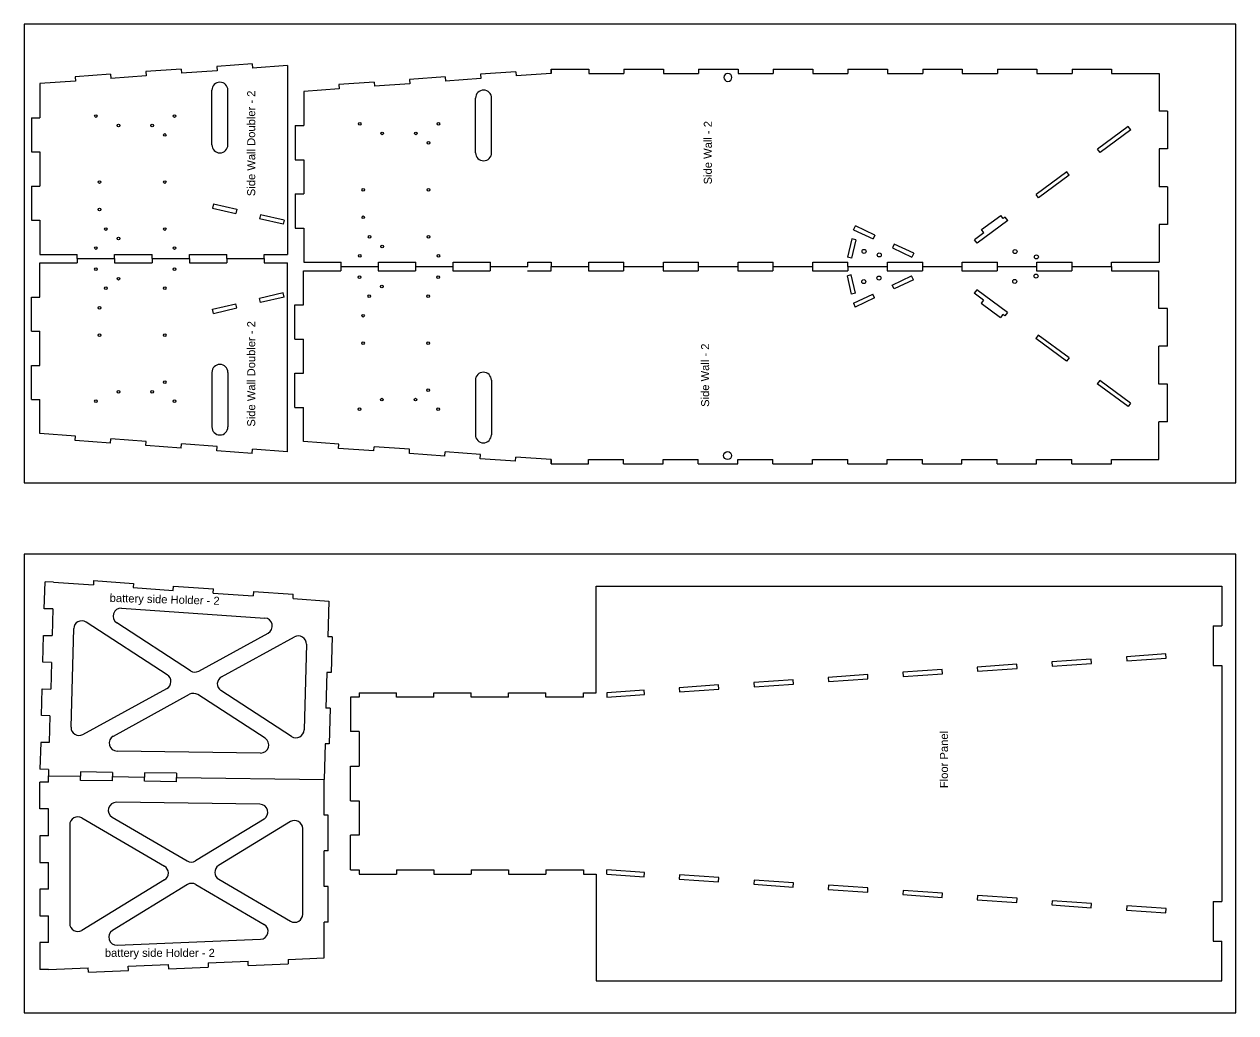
# Model space of a CAD drawing. Header units: millimetres. Extents: x -591 to -200, y 182 to 518.
# Drawn here: x -591.4 to -477.9, y 425 to 517.6 of the extents above; entities that cross this region are included whole.
import ezdxf

# ---------------------------------------------------------------- set-up
doc = ezdxf.new("R2010")
doc.units = ezdxf.units.MM
doc.header["$MEASUREMENT"] = 0
doc.layers.add('pic', color=7, linetype='Continuous')
doc.styles.get("Standard").update_dxf_attribs({"font": 'arial.ttf'})

msp = doc.modelspace()

# ---------------------------------------------------------------- linework, layer by layer
at = {"color": 7, "linetype": 'Continuous', "lineweight": 25}
for p, q in [((-576.7081, 513.4266), (-580.0265, 513.1846)), ((-580.0265, 513.1846), (-579.9974, 512.7857)), ((-576.7081, 513.4266), (-576.679, 513.0276)), ((-573.3605, 513.2696), (-576.679, 513.0276)), ((-570.0712, 513.9105), (-573.3896, 513.6685)), ((-573.3896, 513.6685), (-573.3605, 513.2696)), ((-570.0712, 513.9105), (-570.0421, 513.5116)), ((-566.7527, 513.7514), (-570.0421, 513.5116)), ((-566.7527, 513.7514), (-566.7527, 496.0525)), ((-545.3636, 513.1725), (-548.6821, 512.9306)), ((-545.3636, 513.1725), (-545.3345, 512.7736)), ((-542.0452, 513.4145), (-542.0452, 513.0134)), ((-542.0452, 513.4145), (-538.5457, 513.4145)), ((-538.5457, 513.4145), (-538.5457, 513.0145)), ((-535.2524, 513.4145), (-535.2524, 513.0145)), ((-535.2524, 513.4145), (-531.5468, 513.4145)), ((-531.5468, 513.4145), (-531.5468, 513.0145)), ((-528.2524, 513.4145), (-528.2524, 513.0145)), ((-528.2524, 513.4145), (-524.5478, 513.4145)), ((-524.5478, 513.4145), (-524.5478, 513.0145)), ((-521.2524, 513.4145), (-521.2524, 513.0145)), ((-521.2524, 513.4145), (-517.5488, 513.4145)), ((-517.5488, 513.4145), (-517.5488, 513.0145)), ((-514.2524, 513.4145), (-514.2524, 513.0145)), ((-514.2524, 513.4145), (-510.5499, 513.4145)), ((-510.5499, 513.4145), (-510.5499, 513.0145)), ((-507.2524, 513.4145), (-507.2524, 513.0145)), ((-507.2524, 513.4145), (-503.5509, 513.4145)), ((-503.5509, 513.4145), (-503.5509, 513.0145)), ((-500.2524, 513.4145), (-500.2524, 513.0145)), ((-500.2524, 513.4145), (-496.552, 513.4145)), ((-496.552, 513.4145), (-496.552, 513.0145)), ((-493.2524, 513.4145), (-493.2524, 513.0145)), ((-493.2524, 513.4145), (-489.553, 513.4145)), ((-489.553, 513.4145), (-489.553, 513.0145)), ((-586.6343, 512.3017), (-589.9527, 512.0598)), ((-589.9527, 512.0598), (-589.9527, 508.8583)), ((-583.3449, 512.9426), (-586.6634, 512.7007)), ((-586.6634, 512.7007), (-586.6343, 512.3017)), ((-583.3449, 512.9426), (-583.3159, 512.5437)), ((-579.9974, 512.7857), (-583.3159, 512.5437)), ((-558.6374, 512.2047), (-561.9558, 511.9627)), ((-561.9558, 511.9627), (-561.9267, 511.5638)), ((-558.6374, 512.2047), (-558.6083, 511.8057)), ((-555.2899, 512.0477), (-558.6083, 511.8057)), ((-552.0005, 512.6886), (-555.3189, 512.4466)), ((-555.3189, 512.4466), (-555.2899, 512.0477)), ((-552.0005, 512.6886), (-551.9714, 512.2897)), ((-548.653, 512.5316), (-551.9714, 512.2897)), ((-548.6821, 512.9306), (-548.653, 512.5316)), ((-542.0452, 513.0134), (-545.3345, 512.7736)), ((-538.5457, 513.0145), (-535.2524, 513.0145)), ((-531.5468, 513.0145), (-528.2524, 513.0145)), ((-524.5478, 513.0145), (-521.2524, 513.0145)), ((-517.5488, 513.0145), (-514.2524, 513.0145)), ((-510.5499, 513.0145), (-507.2524, 513.0145)), ((-503.5509, 513.0145), (-500.2524, 513.0145)), ((-496.552, 513.0145), (-493.2524, 513.0145)), ((-489.553, 513.0145), (-485.1064, 513.0145)), ((-485.1064, 513.0145), (-485.1064, 509.4745)), ((-573.8441, 506.3167), (-573.8441, 511.4342)), ((-572.3441, 506.3167), (-572.3441, 511.4342)), ((-561.9267, 511.5638), (-565.2452, 511.3218)), ((-565.2452, 511.3218), (-565.2452, 508.1203)), ((-549.1365, 505.5787), (-549.1365, 510.6962)), ((-547.6365, 505.5787), (-547.6365, 510.6962)), ((-590.7527, 508.8583), (-590.7527, 505.6568)), ((-590.7527, 508.8583), (-589.9527, 508.8583)), ((-484.3064, 509.4745), (-485.1064, 509.4745)), ((-484.3064, 509.4745), (-484.3064, 505.9345)), ((-566.0452, 508.1203), (-566.0452, 504.9189)), ((-566.0452, 508.1203), (-565.2452, 508.1203)), ((-487.9909, 508.0412), (-490.8735, 505.9179)), ((-487.7535, 507.7189), (-490.6361, 505.5955)), ((-487.7535, 507.7189), (-487.9909, 508.0412)), ((-590.7527, 505.6568), (-589.9527, 505.6568)), ((-589.9527, 505.6568), (-589.9527, 502.4554)), ((-490.6361, 505.5955), (-490.8735, 505.9179)), ((-484.3064, 505.9345), (-485.1064, 505.9345)), ((-485.1064, 505.9345), (-485.1064, 502.3945)), ((-566.0452, 504.9189), (-565.2452, 504.9189)), ((-565.2452, 504.9189), (-565.2452, 501.7174)), ((-493.7561, 503.7945), (-496.6387, 501.6712)), ((-493.5189, 503.4725), (-496.4014, 501.3492)), ((-493.5189, 503.4725), (-493.7561, 503.7945)), ((-590.7527, 502.4554), (-590.7527, 499.2539)), ((-590.7527, 502.4554), (-589.9527, 502.4554)), ((-566.0452, 501.7174), (-566.0452, 498.516)), ((-566.0452, 501.7174), (-565.2452, 501.7174)), ((-496.4014, 501.3492), (-496.6387, 501.6712)), ((-484.3064, 502.3945), (-485.1064, 502.3945)), ((-484.3064, 502.3945), (-484.3064, 498.8545)), ((-573.7063, 500.7873), (-573.7963, 500.3976)), ((-573.7063, 500.7873), (-571.4995, 500.2778)), ((-573.7963, 500.3976), (-571.5895, 499.8881)), ((-571.4995, 500.2778), (-571.5895, 499.8881)), ((-569.2928, 499.7684), (-569.3827, 499.3786)), ((-567.086, 499.2589), (-569.2928, 499.7684)), ((-501.7565, 498.3671), (-499.9449, 499.7016)), ((-499.7225, 499.3996), (-499.9449, 499.7016)), ((-499.5212, 499.5479), (-499.7225, 499.3996)), ((-499.2838, 499.2256), (-499.5212, 499.5479)), ((-590.7527, 499.2539), (-589.9527, 499.2539)), ((-589.9527, 499.2539), (-589.9527, 496.0525)), ((-567.176, 498.8691), (-569.3827, 499.3786)), ((-567.086, 499.2589), (-567.176, 498.8691)), ((-566.0452, 498.516), (-565.2452, 498.516)), ((-565.2452, 498.516), (-565.2452, 495.3145)), ((-513.7221, 498.3502), (-513.5528, 498.7129)), ((-513.7221, 498.3502), (-511.9016, 497.5007)), ((-511.7323, 497.8633), (-513.5528, 498.7129)), ((-499.2838, 499.2256), (-502.1664, 497.1022)), ((-501.5341, 498.0652), (-501.7565, 498.3671)), ((-484.3064, 498.8545), (-485.1064, 498.8545)), ((-485.1064, 498.8545), (-485.1064, 495.3145)), ((-513.8884, 497.4938), (-514.2861, 495.7896)), ((-513.5232, 497.4086), (-513.9209, 495.7044)), ((-513.5232, 497.4086), (-513.8884, 497.4938)), ((-511.7323, 497.8633), (-511.9016, 497.5007)), ((-501.5341, 498.0652), (-502.4038, 497.4246)), ((-502.1664, 497.1022), (-502.4038, 497.4246)), ((-589.9527, 496.0525), (-586.4527, 496.0525)), ((-586.4527, 495.6525), (-586.4527, 496.0525)), ((-582.9527, 496.0525), (-579.4527, 496.0525)), ((-582.9527, 495.6525), (-582.9527, 496.0525)), ((-579.4527, 495.6525), (-579.4527, 496.0525)), ((-575.9527, 496.0525), (-572.4527, 496.0525)), ((-575.9527, 495.6525), (-575.9527, 496.0525)), ((-572.4527, 495.6525), (-572.4527, 496.0525)), ((-568.9527, 496.0525), (-566.7527, 496.0525)), ((-568.9527, 495.6525), (-568.9527, 496.0525)), ((-509.9118, 497.0137), (-510.0811, 496.6511)), ((-510.0811, 496.6511), (-508.2606, 495.8015)), ((-508.0913, 496.1641), (-509.9118, 497.0137)), ((-508.0913, 496.1641), (-508.2606, 495.8015)), ((-589.9527, 495.2525), (-586.4527, 495.2525)), ((-589.9527, 492.051), (-589.9527, 495.2525)), ((-586.4527, 495.6525), (-582.9527, 495.6525)), ((-586.4527, 495.6525), (-586.4527, 495.2525)), ((-586.4527, 495.6525), (-582.9527, 495.6525)), ((-582.9527, 495.6525), (-582.9527, 495.2525)), ((-582.9527, 495.2525), (-579.4527, 495.2525)), ((-579.4527, 495.6525), (-575.9527, 495.6525)), ((-579.4527, 495.6525), (-579.4527, 495.2525)), ((-579.4527, 495.6525), (-575.9527, 495.6525)), ((-575.9527, 495.6525), (-575.9527, 495.2525)), ((-575.9527, 495.2525), (-572.4527, 495.2525)), ((-572.4527, 495.6525), (-568.9527, 495.6525)), ((-572.4527, 495.6525), (-572.4527, 495.2525)), ((-572.4527, 495.6525), (-568.9527, 495.6525)), ((-568.9527, 495.6525), (-568.9527, 495.2525)), ((-568.9527, 495.2525), (-566.7527, 495.2525)), ((-566.7527, 477.5535), (-566.7527, 495.2525)), ((-565.2452, 495.3145), (-561.7452, 495.3145)), ((-561.7719, 494.9145), (-558.2719, 494.9145)), ((-561.7719, 494.9145), (-561.7719, 494.5145)), ((-561.7452, 494.9145), (-561.7452, 495.3145)), ((-561.7452, 494.9145), (-558.2452, 494.9145)), ((-558.2719, 494.9145), (-558.2719, 494.5145)), ((-558.2452, 495.3145), (-554.7452, 495.3145)), ((-558.2452, 494.9145), (-558.2452, 495.3145)), ((-554.7719, 494.9145), (-551.2719, 494.9145)), ((-554.7719, 494.9145), (-554.7719, 494.5145)), ((-554.7452, 494.9145), (-554.7452, 495.3145)), ((-554.7452, 494.9145), (-551.2452, 494.9145)), ((-551.2719, 494.9145), (-551.2719, 494.5145)), ((-551.2452, 495.3145), (-547.7452, 495.3145)), ((-551.2452, 494.9145), (-551.2452, 495.3145)), ((-547.7719, 494.9145), (-544.2719, 494.9145)), ((-547.7719, 494.9145), (-547.7719, 494.5145)), ((-547.7452, 494.9145), (-547.7452, 495.3145)), ((-547.7452, 494.9145), (-544.2452, 494.9145)), ((-544.2452, 495.3145), (-542.0452, 495.3145)), ((-544.2452, 494.9145), (-544.2452, 495.3145)), ((-542.0719, 494.9145), (-538.5724, 494.9145)), ((-542.0719, 494.5145), (-542.0719, 494.9145)), ((-542.0452, 495.3145), (-542.0452, 494.9145)), ((-542.0452, 494.9145), (-538.5457, 494.9145)), ((-538.5724, 494.9145), (-538.5724, 494.5145)), ((-538.5457, 495.3145), (-535.2524, 495.3145)), ((-538.5457, 494.9145), (-538.5457, 495.3145)), ((-535.2791, 494.9145), (-531.5735, 494.9145)), ((-535.2791, 494.9145), (-535.2791, 494.5145)), ((-535.2524, 494.9145), (-535.2524, 495.3145)), ((-535.2524, 494.9145), (-531.5468, 494.9145)), ((-531.5735, 494.9145), (-531.5735, 494.5145)), ((-531.5468, 495.3145), (-528.2524, 495.3145)), ((-531.5468, 494.9145), (-531.5468, 495.3145)), ((-528.2791, 494.9145), (-524.5745, 494.9145)), ((-528.2791, 494.9145), (-528.2791, 494.5145)), ((-528.2524, 494.9145), (-528.2524, 495.3145)), ((-528.2524, 494.9145), (-524.5478, 494.9145)), ((-524.5745, 494.9145), (-524.5745, 494.5145)), ((-524.5478, 495.3145), (-521.2524, 495.3145)), ((-524.5478, 494.9145), (-524.5478, 495.3145)), ((-521.2791, 494.9145), (-517.5756, 494.9145)), ((-521.2791, 494.9145), (-521.2791, 494.5145)), ((-521.2524, 494.9145), (-521.2524, 495.3145)), ((-521.2524, 494.9145), (-517.5488, 494.9145)), ((-517.5756, 494.9145), (-517.5756, 494.5145)), ((-517.5488, 495.3145), (-514.2524, 495.3145)), ((-517.5488, 494.9145), (-517.5488, 495.3145)), ((-513.9209, 495.7044), (-514.2861, 495.7896)), ((-514.2791, 494.9145), (-510.5766, 494.9145)), ((-514.2791, 494.9145), (-514.2791, 494.5145)), ((-514.2524, 494.9145), (-514.2524, 495.3145)), ((-514.2524, 494.9145), (-510.5499, 494.9145)), ((-510.5766, 494.9145), (-510.5766, 494.5145)), ((-510.5499, 495.3145), (-507.2524, 495.3145)), ((-510.5499, 494.9145), (-510.5499, 495.3145)), ((-507.2791, 494.9145), (-503.5777, 494.9145)), ((-507.2791, 494.9145), (-507.2791, 494.5145)), ((-507.2524, 494.9145), (-507.2524, 495.3145)), ((-507.2524, 494.9145), (-503.5509, 494.9145)), ((-503.5777, 494.9145), (-503.5777, 494.5145)), ((-503.5509, 495.3145), (-500.2524, 495.3145)), ((-503.5509, 494.9145), (-503.5509, 495.3145)), ((-500.2791, 494.9145), (-496.5787, 494.9145)), ((-500.2791, 494.9145), (-500.2791, 494.5145)), ((-500.2524, 494.9145), (-500.2524, 495.3145)), ((-500.2524, 494.9145), (-496.552, 494.9145)), ((-496.5787, 494.9145), (-496.5787, 494.5145)), ((-496.552, 495.3145), (-493.2524, 495.3145)), ((-496.552, 494.9145), (-496.552, 495.3145)), ((-493.2791, 494.9145), (-489.5798, 494.9145)), ((-493.2791, 494.9145), (-493.2791, 494.5145)), ((-493.2524, 494.9145), (-493.2524, 495.3145)), ((-493.2524, 494.9145), (-489.553, 494.9145)), ((-489.5798, 494.9145), (-489.5798, 494.5145)), ((-489.553, 495.3145), (-485.1064, 495.3145)), ((-489.553, 494.9145), (-489.553, 495.3145)), ((-565.2719, 494.5145), (-561.7719, 494.5145)), ((-565.2719, 491.3131), (-565.2719, 494.5145)), ((-558.2719, 494.5145), (-554.7719, 494.5145)), ((-551.2719, 494.5145), (-547.7719, 494.5145)), ((-544.2719, 494.5145), (-542.0719, 494.5145)), ((-538.5724, 494.5145), (-535.2791, 494.5145)), ((-531.5735, 494.5145), (-528.2791, 494.5145)), ((-524.5745, 494.5145), (-521.2791, 494.5145)), ((-517.5756, 494.5145), (-514.2791, 494.5145)), ((-513.9476, 494.1246), (-514.3128, 494.0394)), ((-513.9152, 492.3352), (-514.3128, 494.0394)), ((-513.55, 492.4204), (-513.9476, 494.1246)), ((-510.5766, 494.5145), (-507.2791, 494.5145)), ((-510.1078, 493.178), (-508.2873, 494.0275)), ((-508.1181, 493.6649), (-508.2873, 494.0275)), ((-503.5777, 494.5145), (-500.2791, 494.5145)), ((-496.5787, 494.5145), (-493.2791, 494.5145)), ((-489.5798, 494.5145), (-485.1332, 494.5145)), ((-485.1332, 490.9745), (-485.1332, 494.5145)), ((-509.9386, 492.8153), (-510.1078, 493.178)), ((-508.1181, 493.6649), (-509.9386, 492.8153)), ((-502.1931, 492.7268), (-502.4306, 492.4044)), ((-499.3106, 490.6035), (-502.1931, 492.7268)), ((-590.7527, 492.051), (-589.9527, 492.051)), ((-590.7527, 488.8496), (-590.7527, 492.051)), ((-567.176, 492.4358), (-569.3827, 491.9264)), ((-569.2928, 491.5366), (-569.3827, 491.9264)), ((-567.086, 492.0461), (-569.2928, 491.5366)), ((-567.086, 492.0461), (-567.176, 492.4358)), ((-513.55, 492.4204), (-513.9152, 492.3352)), ((-513.7488, 491.4788), (-511.9283, 492.3284)), ((-513.7488, 491.4788), (-513.5796, 491.1161)), ((-511.7591, 491.9657), (-513.5796, 491.1161)), ((-511.7591, 491.9657), (-511.9283, 492.3284)), ((-501.5609, 491.7638), (-502.4306, 492.4044)), ((-501.5609, 491.7638), (-501.7833, 491.4619)), ((-501.7833, 491.4619), (-499.9717, 490.1275)), ((-573.7963, 490.9074), (-571.5895, 491.4169)), ((-573.7063, 490.5177), (-573.7963, 490.9074)), ((-573.7063, 490.5177), (-571.4995, 491.0271)), ((-571.4995, 491.0271), (-571.5895, 491.4169)), ((-566.0719, 491.3131), (-565.2719, 491.3131)), ((-566.0719, 488.1116), (-566.0719, 491.3131)), ((-499.7493, 490.4294), (-499.9717, 490.1275)), ((-499.548, 490.2811), (-499.7493, 490.4294)), ((-499.3106, 490.6035), (-499.548, 490.2811)), ((-484.3332, 490.9745), (-485.1332, 490.9745)), ((-484.3332, 487.4345), (-484.3332, 490.9745)), ((-590.7527, 488.8496), (-589.9527, 488.8496)), ((-589.9527, 485.6481), (-589.9527, 488.8496)), ((-566.0719, 488.1116), (-565.2719, 488.1116)), ((-565.2719, 484.9101), (-565.2719, 488.1116)), ((-496.4282, 488.4799), (-496.6654, 488.1578)), ((-493.7828, 486.0345), (-496.6654, 488.1578)), ((-493.5456, 486.3565), (-496.4282, 488.4799)), ((-485.1332, 483.8945), (-485.1332, 487.4345)), ((-484.3332, 487.4345), (-485.1332, 487.4345)), ((-493.5456, 486.3565), (-493.7828, 486.0345)), ((-590.7527, 482.4467), (-590.7527, 485.6481)), ((-590.7527, 485.6481), (-589.9527, 485.6481)), ((-573.8441, 484.9883), (-573.8441, 479.8708)), ((-572.3441, 484.9883), (-572.3441, 479.8708)), ((-566.0719, 481.7087), (-566.0719, 484.9101)), ((-566.0719, 484.9101), (-565.2719, 484.9101)), ((-549.1632, 484.2503), (-549.1632, 479.1328)), ((-547.6632, 484.2503), (-547.6632, 479.1328)), ((-490.6628, 484.2335), (-490.9002, 483.9112)), ((-488.0177, 481.7878), (-490.9002, 483.9112)), ((-487.7802, 482.1102), (-490.6628, 484.2335)), ((-484.3332, 483.8945), (-485.1332, 483.8945)), ((-484.3332, 480.3545), (-484.3332, 483.8945)), ((-590.7527, 482.4467), (-589.9527, 482.4467)), ((-589.9527, 479.2452), (-589.9527, 482.4467)), ((-566.0719, 481.7087), (-565.2719, 481.7087)), ((-565.2719, 478.5072), (-565.2719, 481.7087)), ((-487.7802, 482.1102), (-488.0177, 481.7878)), ((-485.1332, 476.8145), (-485.1332, 480.3545)), ((-484.3332, 480.3545), (-485.1332, 480.3545)), ((-586.6343, 479.0032), (-589.9527, 479.2452)), ((-586.6634, 478.6043), (-586.6343, 479.0032)), ((-583.3449, 478.3623), (-586.6634, 478.6043)), ((-583.3449, 478.3623), (-583.3159, 478.7613)), ((-579.9974, 478.5193), (-583.3159, 478.7613)), ((-580.0265, 478.1204), (-579.9974, 478.5193)), ((-576.7081, 477.8784), (-580.0265, 478.1204)), ((-576.7081, 477.8784), (-576.679, 478.2773)), ((-573.3605, 478.0354), (-576.679, 478.2773)), ((-573.3896, 477.6364), (-573.3605, 478.0354)), ((-561.9535, 478.2653), (-565.2719, 478.5072)), ((-561.9826, 477.8663), (-561.9535, 478.2653)), ((-558.6641, 477.6244), (-561.9826, 477.8663)), ((-558.6641, 477.6244), (-558.635, 478.0233)), ((-555.3166, 477.7813), (-558.635, 478.0233)), ((-570.0712, 477.3945), (-573.3896, 477.6364)), ((-570.0712, 477.3945), (-570.0421, 477.7934)), ((-566.7527, 477.5535), (-570.0421, 477.7934)), ((-555.3457, 477.3824), (-555.3166, 477.7813)), ((-552.0272, 477.1404), (-555.3457, 477.3824)), ((-552.0272, 477.1404), (-551.9982, 477.5394)), ((-548.6797, 477.2974), (-551.9982, 477.5394)), ((-548.7088, 476.8985), (-548.6797, 477.2974)), ((-545.3904, 476.6565), (-548.7088, 476.8985)), ((-545.3904, 476.6565), (-545.3613, 477.0554)), ((-542.0719, 476.8156), (-545.3613, 477.0554)), ((-542.0719, 476.4145), (-542.0719, 476.8156)), ((-538.5724, 476.4145), (-538.5724, 476.8145)), ((-538.5724, 476.8145), (-535.2791, 476.8145)), ((-535.2791, 476.4145), (-535.2791, 476.8145)), ((-531.5735, 476.4145), (-531.5735, 476.8145)), ((-531.5735, 476.8145), (-528.2791, 476.8145)), ((-528.2791, 476.4145), (-528.2791, 476.8145)), ((-524.5745, 476.4145), (-524.5745, 476.8145)), ((-524.5745, 476.8145), (-521.2791, 476.8145)), ((-521.2791, 476.4145), (-521.2791, 476.8145)), ((-517.5756, 476.4145), (-517.5756, 476.8145)), ((-517.5756, 476.8145), (-514.2791, 476.8145)), ((-514.2791, 476.4145), (-514.2791, 476.8145)), ((-510.5766, 476.4145), (-510.5766, 476.8145)), ((-510.5766, 476.8145), (-507.2791, 476.8145)), ((-507.2791, 476.4145), (-507.2791, 476.8145)), ((-503.5777, 476.4145), (-503.5777, 476.8145)), ((-503.5777, 476.8145), (-502.1813, 476.8145)), ((-501.7813, 476.8145), (-500.2791, 476.8145)), ((-500.2791, 476.4145), (-500.2791, 476.8145)), ((-496.5787, 476.4145), (-496.5787, 476.8145)), ((-496.5787, 476.8145), (-493.2791, 476.8145)), ((-493.2791, 476.4145), (-493.2791, 476.8145)), ((-489.5798, 476.4145), (-489.5798, 476.8145)), ((-489.5798, 476.8145), (-485.1332, 476.8145)), ((-542.0719, 476.4145), (-538.5724, 476.4145)), ((-535.2791, 476.4145), (-531.5735, 476.4145)), ((-528.2791, 476.4145), (-524.5745, 476.4145)), ((-521.2791, 476.4145), (-517.5756, 476.4145)), ((-514.2791, 476.4145), (-510.5766, 476.4145)), ((-507.2791, 476.4145), (-503.5777, 476.4145)), ((-500.2791, 476.4145), (-496.5787, 476.4145)), ((-493.2791, 476.4145), (-489.5798, 476.4145)), ((-584.9219, 465.4657), (-584.9492, 465.0668)), ((-584.9219, 465.4657), (-581.1806, 465.2091)), ((-589.5414, 462.8374), (-589.4736, 465.3438)), ((-588.6739, 465.3222), (-589.4736, 465.3438)), ((-588.6739, 465.3222), (-584.9492, 465.0668)), ((-581.1806, 465.2091), (-581.208, 464.8102)), ((-581.208, 464.8102), (-577.4668, 464.5537)), ((-577.4668, 464.5537), (-577.4394, 464.9526)), ((-577.4394, 464.9526), (-573.6982, 464.6961)), ((-573.7256, 464.2972), (-573.6982, 464.6961)), ((-573.7256, 464.2972), (-569.9844, 464.0406)), ((-569.957, 464.4395), (-569.9844, 464.0406)), ((-569.957, 464.4395), (-566.2158, 464.183)), ((-537.8446, 464.9564), (-479.2446, 464.9564)), ((-537.8446, 454.9564), (-537.8446, 464.9564)), ((-479.2446, 464.9564), (-479.2446, 461.2378)), ((-566.2431, 463.7841), (-566.2158, 464.183)), ((-566.2431, 463.7841), (-562.8848, 463.5538)), ((-562.8848, 463.5538), (-562.9756, 460.1958)), ((-588.7417, 462.8158), (-589.5414, 462.8374)), ((-588.7417, 462.8158), (-588.8095, 460.3094)), ((-582.3049, 462.8807), (-568.8792, 461.9602)), ((-587.0411, 451.7219), (-586.7909, 460.9683)), ((-578.0227, 456.6366), (-585.6328, 461.5771)), ((-575.8514, 457.0153), (-582.7646, 461.5034)), ((-480.0446, 461.2378), (-480.0446, 457.5192)), ((-480.0446, 461.2378), (-479.2446, 461.2378)), ((-589.677, 457.8247), (-589.6092, 460.3311)), ((-589.6092, 460.3311), (-588.8095, 460.3094)), ((-575.0826, 456.9866), (-568.5701, 460.5541)), ((-572.9456, 456.4469), (-566.1048, 460.1943)), ((-562.5758, 460.1849), (-562.9756, 460.1958)), ((-562.5758, 460.1849), (-562.6662, 456.8427)), ((-564.9948, 459.5163), (-565.2125, 451.4691)), ((-484.4786, 458.5936), (-488.1691, 458.3373)), ((-484.451, 458.1953), (-484.4786, 458.5936)), ((-588.8773, 457.803), (-589.677, 457.8247)), ((-588.8773, 457.803), (-588.9451, 455.2967)), ((-498.4429, 457.6237), (-502.1354, 457.3672)), ((-498.4152, 457.2254), (-498.4429, 457.6237)), ((-491.4608, 458.1087), (-495.1522, 457.8523)), ((-495.1522, 457.8523), (-495.1246, 457.4539)), ((-495.1246, 457.4539), (-491.4331, 457.7103)), ((-491.4331, 457.7103), (-491.4608, 458.1087)), ((-488.1691, 458.3373), (-488.1414, 457.939)), ((-488.1414, 457.939), (-484.451, 458.1953)), ((-480.0446, 457.5192), (-479.2446, 457.5192)), ((-479.2446, 457.5192), (-479.2446, 435.3952)), ((-563.0661, 456.8536), (-563.1565, 453.5114)), ((-562.6662, 456.8427), (-563.0661, 456.8536)), ((-512.4072, 456.6538), (-516.1018, 456.3972)), ((-516.1018, 456.3972), (-516.0741, 455.9988)), ((-512.3795, 456.2555), (-512.4072, 456.6538)), ((-505.425, 457.1388), (-509.1186, 456.8822)), ((-509.1186, 456.8822), (-509.0909, 456.4839)), ((-509.0909, 456.4839), (-505.3974, 456.7404)), ((-505.3974, 456.7404), (-505.425, 457.1388)), ((-502.1354, 457.3672), (-502.1077, 456.9689)), ((-502.1077, 456.9689), (-498.4152, 457.2254)), ((-589.8126, 452.8119), (-589.7448, 455.3183)), ((-589.7448, 455.3183), (-588.9451, 455.2967)), ((-585.931, 451.0439), (-578.0707, 455.3497)), ((-566.3706, 450.8603), (-572.9937, 455.1601)), ((-533.3536, 455.1989), (-536.8446, 454.9564)), ((-533.3259, 454.8006), (-533.3536, 455.1989)), ((-526.3714, 455.6839), (-530.0681, 455.4271)), ((-530.0681, 455.4271), (-530.0404, 455.0288)), ((-530.0404, 455.0288), (-526.3438, 455.2855)), ((-526.3438, 455.2855), (-526.3714, 455.6839)), ((-519.3893, 456.1688), (-523.0849, 455.9121)), ((-523.0849, 455.9121), (-523.0573, 455.5138)), ((-523.0573, 455.5138), (-519.3616, 455.7705)), ((-519.3616, 455.7705), (-519.3893, 456.1688)), ((-516.0741, 455.9988), (-512.3795, 456.2555)), ((-583.077, 450.897), (-575.9337, 454.8101)), ((-568.8573, 450.6864), (-575.165, 454.7814)), ((-560.0446, 454.5562), (-560.8446, 454.5562)), ((-560.8446, 454.5562), (-560.8446, 451.3172)), ((-560.0446, 454.9564), (-556.5446, 454.9564)), ((-560.0446, 454.9564), (-560.0446, 454.5562)), ((-556.5446, 454.5562), (-556.5446, 454.9564)), ((-553.0446, 454.5562), (-556.5446, 454.5562)), ((-553.0446, 454.9564), (-549.5446, 454.9564)), ((-553.0446, 454.5562), (-553.0446, 454.9564)), ((-549.5446, 454.5562), (-549.5446, 454.9564)), ((-546.0446, 454.5562), (-549.5446, 454.5562)), ((-546.0446, 454.9562), (-542.5446, 454.9562)), ((-546.0446, 454.5562), (-546.0446, 454.9562)), ((-542.5446, 454.5562), (-542.5446, 454.9562)), ((-539.0446, 454.5562), (-542.5446, 454.5562)), ((-539.0446, 454.9564), (-537.8446, 454.9564)), ((-539.0446, 454.5562), (-539.0446, 454.9564)), ((-536.8446, 454.9564), (-536.8446, 454.5562)), ((-536.8446, 454.5562), (-533.3259, 454.8006)), ((-562.7566, 453.5005), (-563.1565, 453.5114)), ((-562.7566, 453.5005), (-562.847, 450.1584)), ((-589.0129, 452.7903), (-589.8126, 452.8119)), ((-589.0129, 452.7903), (-589.0807, 450.2839)), ((-560.0446, 451.3172), (-560.8446, 451.3172)), ((-560.0446, 451.3172), (-560.0446, 448.0767)), ((-589.8804, 450.3056), (-589.9482, 447.7992)), ((-589.0807, 450.2839), (-589.8804, 450.3056)), ((-569.2758, 449.3074), (-582.7268, 449.4893)), ((-563.2469, 450.1692), (-563.3373, 446.827)), ((-562.847, 450.1584), (-563.2469, 450.1692)), ((-589.1485, 447.7776), (-589.9482, 447.7992)), ((-589.1485, 447.7776), (-589.1648, 447.1763)), ((-586.1569, 447.5355), (-586.1623, 447.1357)), ((-583.1571, 447.4949), (-586.1569, 447.5355)), ((-583.1571, 447.4949), (-583.1625, 447.0951)), ((-580.1574, 447.4543), (-580.1628, 447.0545)), ((-577.1523, 447.4137), (-580.1574, 447.4543)), ((-560.8446, 448.0767), (-560.0446, 448.0767)), ((-560.8446, 444.8376), (-560.8446, 448.0767)), ((-589.1648, 446.5747), (-589.9648, 446.5747)), ((-589.9648, 444.0675), (-589.9648, 446.5747)), ((-589.1648, 447.1763), (-586.1623, 447.1357)), ((-589.1648, 446.5747), (-589.1648, 447.1763)), ((-589.1648, 447.1763), (-586.1623, 447.1357)), ((-586.1677, 446.7359), (-586.1623, 447.1357)), ((-583.1679, 446.6953), (-586.1677, 446.7359)), ((-583.1679, 446.6953), (-583.1625, 447.0951)), ((-583.1625, 447.0951), (-580.1628, 447.0545)), ((-583.1625, 447.0951), (-580.1628, 447.0545)), ((-580.1682, 446.6547), (-580.1628, 447.0545)), ((-577.1631, 446.6141), (-580.1682, 446.6547)), ((-577.1577, 447.0139), (-563.3373, 446.827)), ((-577.1577, 447.0139), (-563.3373, 446.827)), ((-563.3373, 443.4836), (-563.3373, 446.827)), ((-589.1648, 444.0675), (-589.9648, 444.0675)), ((-589.1648, 441.5602), (-589.1648, 444.0675)), ((-569.3407, 444.5081), (-582.7917, 444.69)), ((-560.8446, 444.8376), (-560.0446, 444.8376)), ((-560.0446, 444.8376), (-560.0446, 441.5972)), ((-586.0368, 443.2226), (-578.2958, 438.7058)), ((-583.1799, 443.2923), (-576.145, 439.1875)), ((-568.9596, 443.1183), (-575.3758, 439.1954)), ((-566.4785, 442.8771), (-573.2155, 438.758)), ((-562.9373, 443.4836), (-563.3373, 443.4836)), ((-562.9373, 440.1402), (-562.9373, 443.4836)), ((-589.1648, 441.5602), (-589.9648, 441.5602)), ((-589.9648, 441.5602), (-589.9648, 439.0529)), ((-587.1648, 442.5748), (-587.1648, 433.3251)), ((-565.3373, 434.1872), (-565.3373, 442.2372)), ((-560.0446, 441.5972), (-560.8446, 441.5972)), ((-560.8446, 438.3581), (-560.8446, 441.5972)), ((-563.3373, 436.7967), (-563.3373, 440.1402)), ((-562.9373, 440.1402), (-563.3373, 440.1402)), ((-589.9648, 439.0529), (-589.1648, 439.0529)), ((-589.1648, 436.5456), (-589.1648, 439.0529)), ((-560.8446, 438.3581), (-560.0446, 438.3581)), ((-560.0446, 438.3581), (-560.0446, 437.9579)), ((-556.5446, 438.3581), (-556.5446, 437.9579)), ((-556.5446, 438.3581), (-553.0446, 438.3581)), ((-553.0446, 438.3581), (-553.0446, 437.9579)), ((-549.5446, 438.3581), (-549.5446, 437.9579)), ((-549.5446, 438.3581), (-546.0446, 438.3581)), ((-546.0446, 438.3581), (-546.0446, 437.9581)), ((-542.5446, 438.3581), (-542.5446, 437.9581)), ((-542.5446, 438.3581), (-539.0446, 438.3581)), ((-539.0446, 438.3581), (-539.0446, 437.9579)), ((-536.8446, 437.9579), (-536.8446, 438.3581)), ((-533.3259, 438.1137), (-536.8446, 438.3581)), ((-533.3536, 437.7154), (-533.3259, 438.1137)), ((-578.2826, 437.4181), (-586.0236, 432.6852)), ((-576.1223, 436.9808), (-583.1544, 432.6813)), ((-575.3531, 436.9887), (-568.9394, 433.2464)), ((-573.2023, 437.4704), (-566.4653, 433.5394)), ((-560.0446, 437.9579), (-556.5446, 437.9579)), ((-553.0446, 437.9579), (-549.5446, 437.9579)), ((-546.0446, 437.9581), (-542.5446, 437.9581)), ((-539.0446, 437.9579), (-537.8446, 437.9579)), ((-537.8446, 437.9579), (-537.8446, 427.9579)), ((-536.8446, 437.9579), (-533.3536, 437.7154)), ((-530.0404, 437.8855), (-530.0681, 437.4872)), ((-530.0681, 437.4872), (-526.3714, 437.2304)), ((-526.3438, 437.6288), (-530.0404, 437.8855)), ((-526.3714, 437.2304), (-526.3438, 437.6288)), ((-523.0573, 437.4005), (-523.0849, 437.0022)), ((-523.0849, 437.0022), (-519.3893, 436.7455)), ((-519.3616, 437.1438), (-523.0573, 437.4005)), ((-519.3893, 436.7455), (-519.3616, 437.1438)), ((-589.1648, 436.5456), (-589.9648, 436.5456)), ((-589.9648, 436.5456), (-589.9648, 434.0383)), ((-562.9373, 436.7967), (-563.3373, 436.7967)), ((-562.9373, 433.4533), (-562.9373, 436.7967)), ((-516.0741, 436.9155), (-516.1018, 436.5171)), ((-516.1018, 436.5171), (-512.4072, 436.2605)), ((-512.3795, 436.6589), (-516.0741, 436.9155)), ((-512.4072, 436.2605), (-512.3795, 436.6589)), ((-509.0909, 436.4304), (-509.1186, 436.0321)), ((-509.1186, 436.0321), (-505.425, 435.7756)), ((-505.3974, 436.1739), (-509.0909, 436.4304)), ((-505.425, 435.7756), (-505.3974, 436.1739)), ((-502.1077, 435.9454), (-502.1354, 435.5471)), ((-498.4152, 435.6889), (-502.1077, 435.9454)), ((-502.1354, 435.5471), (-498.4429, 435.2906)), ((-498.4429, 435.2906), (-498.4152, 435.6889)), ((-495.1246, 435.4604), (-495.1522, 435.0621)), ((-495.1522, 435.0621), (-491.4608, 434.8057)), ((-491.4331, 435.204), (-495.1246, 435.4604)), ((-491.4608, 434.8057), (-491.4331, 435.204)), ((-488.1414, 434.9754), (-488.1691, 434.577)), ((-484.451, 434.719), (-488.1414, 434.9754)), ((-484.4786, 434.3207), (-484.451, 434.719)), ((-480.0446, 435.3952), (-480.0446, 431.6765)), ((-480.0446, 435.3952), (-479.2446, 435.3952)), ((-589.9648, 434.0383), (-589.1648, 434.0383)), ((-589.1648, 431.531), (-589.1648, 434.0383)), ((-488.1691, 434.577), (-484.4786, 434.3207)), ((-563.3373, 430.094), (-563.3373, 433.4533)), ((-562.9373, 433.4533), (-563.3373, 433.4533)), ((-589.1648, 431.531), (-589.9648, 431.531)), ((-589.9648, 431.531), (-589.9648, 429.0237)), ((-582.7321, 431.292), (-569.2864, 431.8492)), ((-480.0446, 431.6765), (-479.2446, 431.6765)), ((-479.2446, 427.9579), (-479.2446, 431.6765)), ((-589.1648, 429.0237), (-585.4346, 429.1783)), ((-585.418, 428.7788), (-585.4346, 429.1783)), ((-581.6878, 429.3336), (-577.941, 429.4889)), ((-581.6712, 428.9341), (-581.6878, 429.3336)), ((-577.941, 429.4889), (-577.9244, 429.0893)), ((-577.9244, 429.0893), (-574.1777, 429.2446)), ((-574.1942, 429.6441), (-570.4474, 429.7994)), ((-574.1942, 429.6441), (-574.1777, 429.2446)), ((-570.4309, 429.3999), (-570.4474, 429.7994)), ((-570.4309, 429.3999), (-566.6841, 429.5551)), ((-566.7006, 429.9546), (-563.3373, 430.094)), ((-566.7006, 429.9546), (-566.6841, 429.5551)), ((-589.1648, 429.0237), (-589.9648, 429.0237)), ((-585.418, 428.7788), (-581.6712, 428.9341)), ((-537.8446, 427.9579), (-479.2446, 427.9579))]:
    msp.add_line(p, q, dxfattribs=at)
for p, q in [((-542.0452, 513.0134), (-542.0452, 513.4145)), ((-542.0719, 476.8156), (-542.0719, 476.4145)), ((-502.1813, 476.8145), (-501.7813, 476.8145)), ((-577.1523, 447.4137), (-577.1577, 447.0139)), ((-577.1631, 446.6141), (-577.1577, 447.0139))]:
    msp.add_line(p, q)
for centre, radius in [((-584.7027, 509.0214), 0.125), ((-577.3366, 509.0214), 0.125), ((-582.5945, 508.1339), 0.125), ((-579.4449, 508.1339), 0.125), ((-578.2638, 507.2434), 0.125), ((-559.9952, 508.2835), 0.125), ((-557.8869, 507.396), 0.125), ((-554.7373, 507.396), 0.125), ((-552.629, 508.2835), 0.125), ((-553.5562, 506.5054), 0.125), ((-584.3661, 502.8339), 0.125), ((-578.2638, 502.8339), 0.125), ((-559.6586, 502.096), 0.125), ((-553.5562, 502.096), 0.125), ((-584.3661, 500.2619), 0.125), ((-559.6586, 499.5239), 0.125), ((-583.7756, 498.4245), 0.125), ((-578.2638, 498.4245), 0.125), ((-582.5945, 497.5339), 0.125), ((-559.068, 497.6865), 0.125), ((-553.5562, 497.6865), 0.125), ((-584.7027, 496.6464), 0.125), ((-577.3366, 496.6464), 0.125), ((-559.9952, 495.9085), 0.125), ((-557.8869, 496.796), 0.125), ((-552.629, 495.9085), 0.125), ((-512.7482, 496.3293), 0.1875), ((-511.3209, 495.9962), 0.1875), ((-498.6064, 496.3145), 0.1875), ((-496.6064, 495.8145), 0.1875), ((-584.7027, 494.6585), 0.125), ((-582.5945, 493.771), 0.125), ((-577.3366, 494.6585), 0.125), ((-560.0219, 493.9206), 0.125), ((-552.6558, 493.9206), 0.125), ((-511.3477, 493.8328), 0.1875), ((-496.6332, 494.0145), 0.1875), ((-583.7756, 492.8805), 0.125), ((-578.2638, 492.8805), 0.125), ((-557.9137, 493.0331), 0.125), ((-512.775, 493.4998), 0.1875), ((-498.6332, 493.5145), 0.1875), ((-559.0948, 492.1425), 0.125), ((-553.5829, 492.1425), 0.125), ((-584.3661, 491.0431), 0.125), ((-559.6853, 490.3051), 0.125), ((-584.3661, 488.471), 0.125), ((-578.2638, 488.471), 0.125), ((-559.6853, 487.7331), 0.125), ((-553.5829, 487.7331), 0.125), ((-578.2638, 484.0616), 0.125), ((-584.7027, 482.2835), 0.125), ((-582.5945, 483.171), 0.125), ((-579.4449, 483.171), 0.125), ((-577.3366, 482.2835), 0.125), ((-557.9137, 482.4331), 0.125), ((-554.7641, 482.4331), 0.125), ((-553.5829, 483.3236), 0.125), ((-560.0219, 481.5456), 0.125), ((-552.6558, 481.5456), 0.125)]:
    msp.add_circle(centre, radius, dxfattribs=at)
for centre, start, end in [((-573.0941, 511.4342), 0, 180), ((-548.3865, 510.6962), 0, 180), ((-573.0941, 506.3167), 180, 0), ((-548.3865, 505.5787), 180, 0), ((-573.0941, 484.9883), 0, 180), ((-548.4132, 484.2503), 0, 180), ((-573.0941, 479.8708), 180, 0), ((-548.4132, 479.1328), 180, 0), ((-582.3562, 462.1325), 86.077433, 237.008196), ((-568.9305, 461.2119), 298.713851, 86.077433), ((-586.0412, 460.9481), 57.008196, 178.450374), ((-565.7445, 459.5365), 358.450374, 118.713851), ((-578.4311, 456.0075), 298.713851, 57.008196), ((-575.443, 457.6444), 237.008196, 298.713851), ((-572.5853, 455.7892), 118.713851, 237.008196), ((-575.5734, 454.1523), 57.008196, 118.713851), ((-586.2914, 451.7016), 178.450374, 298.713851), ((-582.7167, 450.2392), 118.713851, 269.225187), ((-569.2657, 450.0573), 269.225187, 57.008196), ((-565.9622, 451.4894), 237.008196, 358.450374), ((-582.8019, 443.9401), 89.225187, 239.736523), ((-569.3509, 443.7582), 301.442178, 89.225187), ((-586.4148, 442.5748), 59.736523, 180), ((-566.0873, 442.2372), 0, 121.442178), ((-578.6738, 438.058), 301.442178, 59.736523), ((-575.767, 439.8353), 239.736523, 301.442178), ((-572.8243, 438.1182), 121.442178, 239.736523), ((-575.7311, 436.3409), 59.736523, 121.442178), ((-566.0873, 434.1872), 239.736523, 0), ((-586.4148, 433.3251), 180, 301.442178), ((-582.7632, 432.0414), 121.442178, 272.372941), ((-569.3174, 432.5986), 272.372941, 59.736523)]:
    msp.add_arc(centre, 0.75, start, end, dxfattribs=at)
at = {"color": 7, "linetype": 'Continuous', "lineweight": 25, "extrusion": (0, 0, -1)}
msp.add_ellipse((-525.5054, 512.6395), major_axis=(-0.3759, 0), ratio=0.99759656, dxfattribs=at)
at = {"color": 7, "linetype": 'Continuous', "lineweight": 25}
msp.add_ellipse((-525.5322, 477.1895), major_axis=(-0.3759, 0), ratio=0.99759656, dxfattribs=at)
at = {"layer": 'pic', "color": 1}
for points in [[(-591.4244, 474.6259), (-477.9244, 474.6259), (-477.9244, 517.6259), (-591.4244, 517.6259)], [(-591.4244, 424.9572), (-477.9244, 424.9572), (-477.9244, 467.9572), (-591.4244, 467.9572)]]:
    msp.add_lwpolyline(points, close=True, dxfattribs=at)

# ---------------------------------------------------------------- texts
at = {"char_height": 0.75}
for s, heights, insert, attachment_point, rotation in [('Side Wall Doubler - 2', [0], (-570.537, 511.4049), 3, 90), ('Side Wall - 2', [0], (-527.7592, 508.5507), 3, 90), ('Side Wall Doubler - 2', [0], (-570.537, 479.9001), 1, 90), ('Side Wall - 2', [0], (-528.0119, 481.7559), 1, 90), ('battery side Holder - 2', [0.152], (-583.436, 463.252), 7, 358.450374), ('Floor Panel', [0.152], (-505.6389, 446.0173), 1, 90)]:
    msp.add_mtext_dynamic_manual_height_columns(s, width=23.183096, gutter_width=1, heights=heights, dxfattribs=dict(at, insert=insert, attachment_point=attachment_point, rotation=rotation))
at = {"insert": (-583.8729, 430.9515), "char_height": 0.75, "attachment_point": 1}
msp.add_mtext_dynamic_manual_height_columns('battery side Holder - 2', width=23.183096, gutter_width=1, heights=[0.152], dxfattribs=at)

doc.saveas('drawing.dxf')
